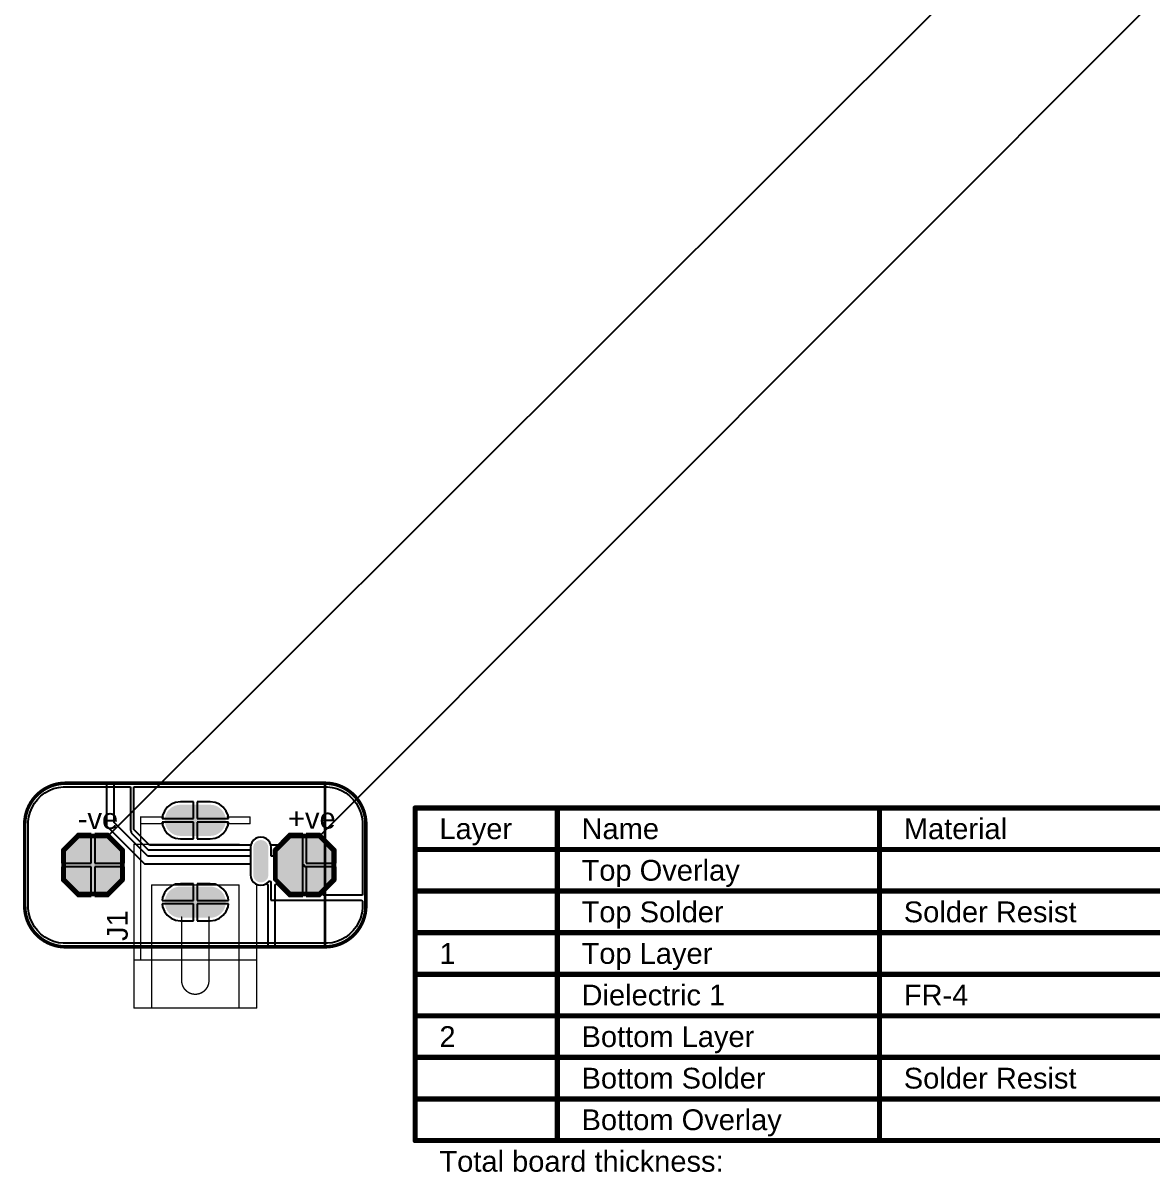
# Model space of a CAD drawing. Header units: millimetres. Extents: x 0 to 212, y -1 to 212.
# Drawn here: x -0.123 to 3.134, y -0.65 to 2.667 of the extents above; entities that cross this region are included whole.
import ezdxf

# ---------------------------------------------------------------- set-up
doc = ezdxf.new("R2010")
doc.units = ezdxf.units.MM
doc.header["$MEASUREMENT"] = 0
for name, color, linetype in [('BottomLayer', 5, 'Continuous'), ('BottomSolder', 6, 'Continuous'), ('Mechanical1', 6, 'Continuous'), ('Mechanical2', 216, 'Continuous'), ('MultiLayer', 9, 'Continuous'), ('PadHoleLayer', 156, 'Continuous'), ('TopLayer', 1, 'Continuous'), ('TopOverlay', 2, 'Continuous'), ('TopSolder', 216, 'Continuous')]:
    doc.layers.add(name, color=color, linetype=linetype)
doc.styles.add('Arial', font='', dxfattribs={"height": 0.2})
doc.styles.get('Arial').set_extended_font_data('Arial')

# ---------------------------------------------------------------- blocks, each defined once
blk = doc.blocks.new('T_______H____1_P___1')
at = {"layer": 'BottomLayer'}
blk.add_hatch(color=5, dxfattribs=at).paths.add_polyline_path([(0.04, 0.08), (-0.04, 0.08), (-0.08, 0.04), (-0.08, -0.04), (-0.04, -0.08), (0.04, -0.08), (0.08, -0.04), (0.08, 0.04)])
at = {"layer": 'BottomSolder'}
blk.add_hatch(color=6, dxfattribs=at).paths.add_polyline_path([(0.042, 0.084), (-0.042, 0.084), (-0.084, 0.042), (-0.084, -0.042), (-0.042, -0.084), (0.042, -0.084), (0.084, -0.042), (0.084, 0.042)])
at = {"layer": 'MultiLayer'}
blk.add_hatch(color=9, dxfattribs=at).paths.add_polyline_path([(0.04, 0.08), (-0.04, 0.08), (-0.08, 0.04), (-0.08, -0.04), (-0.04, -0.08), (0.04, -0.08), (0.08, -0.04), (0.08, 0.04)])
at = {"layer": 'PadHoleLayer'}
h = blk.add_hatch(color=156, dxfattribs=at)
edge = h.paths.add_edge_path()
edge.add_arc((0, 0), 0.06, 0, 360)
at = {"layer": 'TopLayer'}
blk.add_hatch(color=1, dxfattribs=at).paths.add_polyline_path([(0.04, 0.08), (-0.04, 0.08), (-0.08, 0.04), (-0.08, -0.04), (-0.04, -0.08), (0.04, -0.08), (0.08, -0.04), (0.08, 0.04)])
at = {"layer": 'TopSolder'}
blk.add_hatch(color=216, dxfattribs=at).paths.add_polyline_path([(0.042, 0.084), (-0.042, 0.084), (-0.084, 0.042), (-0.084, -0.042), (-0.042, -0.084), (0.042, -0.084), (0.084, -0.042), (0.084, 0.042)])
at = {"layer": 'BottomLayer'}
for p, q in [((-0.08, 0.04), (-0.04, 0.08)), ((-0.04, 0.08), (0.04, 0.08)), ((0.04, 0.08), (0.08, 0.04)), ((-0.08, -0.04), (-0.08, 0.04)), ((0.08, 0.04), (0.08, -0.04)), ((-0.04, -0.08), (-0.08, -0.04)), ((0.08, -0.04), (0.04, -0.08)), ((0.04, -0.08), (-0.04, -0.08))]:
    blk.add_line(p, q, dxfattribs=at)
at = {"layer": 'BottomSolder'}
for p, q in [((0.0431, 0.0831), (211.5535, 211.3632)), ((-0.0831, 0.0431), (-0.0431, 0.0831)), ((-0.0431, 0.0831), (-0.04, 0.0843)), ((-0.04, 0.0843), (0.04, 0.0843)), ((0.04, 0.0843), (0.0431, 0.0831)), ((0.0431, 0.0831), (0.0831, 0.0431)), ((-0.0843, 0.04), (-0.0831, 0.0431)), ((-0.0843, -0.04), (-0.0843, 0.04)), ((0.0831, 0.0431), (0.0843, 0.04)), ((0.0843, 0.04), (0.0843, -0.04)), ((-0.0831, -0.0431), (-0.0843, -0.04)), ((-0.0431, -0.0831), (-0.0831, -0.0431)), ((0.0831, -0.0431), (0.0431, -0.0831)), ((0.0843, -0.04), (0.0831, -0.0431)), ((-0.04, -0.0843), (-0.0431, -0.0831)), ((0.04, -0.0843), (-0.04, -0.0843)), ((0.0431, -0.0831), (0.04, -0.0843))]:
    blk.add_line(p, q, dxfattribs=at)
at = {"layer": 'TopLayer'}
for p, q in [((-0.08, 0.04), (-0.04, 0.08)), ((-0.04, 0.08), (0.04, 0.08)), ((0.04, 0.08), (0.08, 0.04)), ((-0.08, -0.04), (-0.08, 0.04)), ((0.08, 0.04), (0.08, -0.04)), ((-0.04, -0.08), (-0.08, -0.04)), ((0.08, -0.04), (0.04, -0.08)), ((0.04, -0.08), (-0.04, -0.08))]:
    blk.add_line(p, q, dxfattribs=at)
at = {"layer": 'TopOverlay', "const_width": 0.005}
for points in [[(-0.089, 0.043), (-0.044, 0.088)], [(-0.044, 0.088), (0.045, 0.088)], [(0.045, 0.088), (0.089, 0.044)], [(-0.089, -0.042), (-0.089, 0.043)], [(0.089, -0.043), (0.089, 0.044)], [(-0.089, -0.042), (-0.043, -0.088)], [(0.044, -0.088), (0.089, -0.043)], [(-0.043, -0.088), (0.044, -0.088)]]:
    blk.add_lwpolyline(points, dxfattribs=at)
at = {"layer": 'TopOverlay', "const_width": 0.0025}
for points in [[(-0.0452, 0.088, 1), (-0.0428, 0.088, 1)], [(-0.0452, 0.088, 1), (-0.0428, 0.088, 1)], [(0.0437, 0.088, 1), (0.0462, 0.088, 1)], [(0.0437, 0.088, 1), (0.0462, 0.088, 1)], [(-0.0902, 0.043, 1), (-0.0877, 0.043, 1)], [(-0.0902, 0.043, 1), (-0.0877, 0.043, 1)], [(0.0877, 0.044, 1), (0.0902, 0.044, 1)], [(0.0877, 0.044, 1), (0.0902, 0.044, 1)], [(-0.0902, -0.042, 1), (-0.0877, -0.042, 1)], [(-0.0902, -0.042, 1), (-0.0877, -0.042, 1)], [(0.0877, -0.043, 1), (0.0902, -0.043, 1)], [(0.0877, -0.043, 1), (0.0902, -0.043, 1)], [(-0.0442, -0.088, 1), (-0.0418, -0.088, 1)], [(-0.0442, -0.088, 1), (-0.0418, -0.088, 1)], [(0.0428, -0.088, 1), (0.0452, -0.088, 1)], [(0.0428, -0.088, 1), (0.0452, -0.088, 1)]]:
    blk.add_lwpolyline(points, format="xyb", close=True, dxfattribs=at)
at = {"layer": 'TopSolder'}
for p, q in [((0.0431, 0.0831), (211.5535, 211.3632)), ((-0.0831, 0.0431), (-0.0431, 0.0831)), ((-0.0431, 0.0831), (-0.04, 0.0843)), ((-0.04, 0.0843), (0.04, 0.0843)), ((0.04, 0.0843), (0.0431, 0.0831)), ((0.0431, 0.0831), (0.0831, 0.0431)), ((-0.0843, 0.04), (-0.0831, 0.0431)), ((-0.0843, -0.04), (-0.0843, 0.04)), ((0.0831, 0.0431), (0.0843, 0.04)), ((0.0843, 0.04), (0.0843, -0.04)), ((-0.0831, -0.0431), (-0.0843, -0.04)), ((-0.0431, -0.0831), (-0.0831, -0.0431)), ((0.0831, -0.0431), (0.0431, -0.0831)), ((0.0843, -0.04), (0.0831, -0.0431)), ((-0.04, -0.0843), (-0.0431, -0.0831)), ((0.04, -0.0843), (-0.04, -0.0843)), ((0.0431, -0.0831), (0.04, -0.0843))]:
    blk.add_line(p, q, dxfattribs=at)
blk = doc.blocks.new('T_______H____1_P___2')
at = {"layer": 'BottomLayer'}
blk.add_hatch(color=5, dxfattribs=at).paths.add_polyline_path([(0.04, 0.08), (-0.04, 0.08), (-0.08, 0.04), (-0.08, -0.04), (-0.04, -0.08), (0.04, -0.08), (0.08, -0.04), (0.08, 0.04)])
at = {"layer": 'BottomSolder'}
blk.add_hatch(color=6, dxfattribs=at).paths.add_polyline_path([(0.042, 0.084), (-0.042, 0.084), (-0.084, 0.042), (-0.084, -0.042), (-0.042, -0.084), (0.042, -0.084), (0.084, -0.042), (0.084, 0.042)])
at = {"layer": 'MultiLayer'}
blk.add_hatch(color=9, dxfattribs=at).paths.add_polyline_path([(0.04, 0.08), (-0.04, 0.08), (-0.08, 0.04), (-0.08, -0.04), (-0.04, -0.08), (0.04, -0.08), (0.08, -0.04), (0.08, 0.04)])
at = {"layer": 'PadHoleLayer'}
h = blk.add_hatch(color=156, dxfattribs=at)
edge = h.paths.add_edge_path()
edge.add_arc((0, 0), 0.06, 0, 360)
at = {"layer": 'TopLayer'}
blk.add_hatch(color=1, dxfattribs=at).paths.add_polyline_path([(0.04, 0.08), (-0.04, 0.08), (-0.08, 0.04), (-0.08, -0.04), (-0.04, -0.08), (0.04, -0.08), (0.08, -0.04), (0.08, 0.04)])
at = {"layer": 'TopSolder'}
blk.add_hatch(color=216, dxfattribs=at).paths.add_polyline_path([(0.042, 0.084), (-0.042, 0.084), (-0.084, 0.042), (-0.084, -0.042), (-0.042, -0.084), (0.042, -0.084), (0.084, -0.042), (0.084, 0.042)])
at = {"layer": 'BottomLayer'}
for p, q in [((-0.08, 0.04), (-0.04, 0.08)), ((-0.04, 0.08), (0.04, 0.08)), ((0.04, 0.08), (0.08, 0.04)), ((-0.08, -0.04), (-0.08, 0.04)), ((0.08, 0.04), (0.08, -0.04)), ((-0.04, -0.08), (-0.08, -0.04)), ((0.08, -0.04), (0.04, -0.08)), ((0.04, -0.08), (-0.04, -0.08))]:
    blk.add_line(p, q, dxfattribs=at)
at = {"layer": 'BottomSolder'}
for p, q in [((0.0431, 0.0831), (210.943, 211.3632)), ((-0.0831, 0.0431), (-0.0431, 0.0831)), ((-0.0431, 0.0831), (-0.04, 0.0843)), ((-0.04, 0.0843), (0.04, 0.0843)), ((0.04, 0.0843), (0.0431, 0.0831)), ((0.0431, 0.0831), (0.0831, 0.0431)), ((-0.0843, 0.04), (-0.0831, 0.0431)), ((-0.0843, -0.04), (-0.0843, 0.04)), ((0.0831, 0.0431), (0.0843, 0.04)), ((0.0843, 0.04), (0.0843, -0.04)), ((-0.0831, -0.0431), (-0.0843, -0.04)), ((-0.0431, -0.0831), (-0.0831, -0.0431)), ((0.0831, -0.0431), (0.0431, -0.0831)), ((0.0843, -0.04), (0.0831, -0.0431)), ((-0.04, -0.0843), (-0.0431, -0.0831)), ((0.04, -0.0843), (-0.04, -0.0843)), ((0.0431, -0.0831), (0.04, -0.0843))]:
    blk.add_line(p, q, dxfattribs=at)
at = {"layer": 'TopLayer'}
for p, q in [((-0.08, 0.04), (-0.04, 0.08)), ((-0.04, 0.08), (0.04, 0.08)), ((0.04, 0.08), (0.08, 0.04)), ((-0.08, -0.04), (-0.08, 0.04)), ((0.08, 0.04), (0.08, -0.04)), ((-0.04, -0.08), (-0.08, -0.04)), ((0.08, -0.04), (0.04, -0.08)), ((0.04, -0.08), (-0.04, -0.08))]:
    blk.add_line(p, q, dxfattribs=at)
at = {"layer": 'TopOverlay', "const_width": 0.005}
for points in [[(-0.089, 0.043), (-0.044, 0.088)], [(-0.044, 0.088), (0.045, 0.088)], [(0.045, 0.088), (0.089, 0.044)], [(-0.089, -0.042), (-0.089, 0.043)], [(0.089, -0.043), (0.089, 0.044)], [(-0.089, -0.042), (-0.043, -0.088)], [(0.044, -0.088), (0.089, -0.043)], [(-0.043, -0.088), (0.044, -0.088)]]:
    blk.add_lwpolyline(points, dxfattribs=at)
at = {"layer": 'TopOverlay', "const_width": 0.0025}
for points in [[(-0.0452, 0.088, 1), (-0.0428, 0.088, 1)], [(-0.0452, 0.088, 1), (-0.0428, 0.088, 1)], [(0.0437, 0.088, 1), (0.0462, 0.088, 1)], [(0.0437, 0.088, 1), (0.0462, 0.088, 1)], [(-0.0902, 0.043, 1), (-0.0877, 0.043, 1)], [(-0.0902, 0.043, 1), (-0.0877, 0.043, 1)], [(0.0877, 0.044, 1), (0.0902, 0.044, 1)], [(0.0877, 0.044, 1), (0.0902, 0.044, 1)], [(-0.0902, -0.042, 1), (-0.0877, -0.042, 1)], [(-0.0902, -0.042, 1), (-0.0877, -0.042, 1)], [(0.0877, -0.043, 1), (0.0902, -0.043, 1)], [(0.0877, -0.043, 1), (0.0902, -0.043, 1)], [(-0.0442, -0.088, 1), (-0.0418, -0.088, 1)], [(-0.0442, -0.088, 1), (-0.0418, -0.088, 1)], [(0.0428, -0.088, 1), (0.0452, -0.088, 1)], [(0.0428, -0.088, 1), (0.0452, -0.088, 1)]]:
    blk.add_lwpolyline(points, format="xyb", close=True, dxfattribs=at)
at = {"layer": 'TopSolder'}
for p, q in [((0.0431, 0.0831), (210.943, 211.3632)), ((-0.0831, 0.0431), (-0.0431, 0.0831)), ((-0.0431, 0.0831), (-0.04, 0.0843)), ((-0.04, 0.0843), (0.04, 0.0843)), ((0.04, 0.0843), (0.0431, 0.0831)), ((0.0431, 0.0831), (0.0831, 0.0431)), ((-0.0843, 0.04), (-0.0831, 0.0431)), ((-0.0843, -0.04), (-0.0843, 0.04)), ((0.0831, 0.0431), (0.0843, 0.04)), ((0.0843, 0.04), (0.0843, -0.04)), ((-0.0831, -0.0431), (-0.0843, -0.04)), ((-0.0431, -0.0831), (-0.0831, -0.0431)), ((0.0831, -0.0431), (0.0431, -0.0831)), ((0.0843, -0.04), (0.0831, -0.0431)), ((-0.04, -0.0843), (-0.0431, -0.0831)), ((0.04, -0.0843), (-0.04, -0.0843)), ((0.0431, -0.0831), (0.04, -0.0843))]:
    blk.add_line(p, q, dxfattribs=at)
blk = doc.blocks.new('CON_JACK_JACK_PLUG0_3')
at = {"layer": 'BottomLayer'}
h = blk.add_hatch(color=5, dxfattribs=at)
edge = h.paths.add_edge_path()
edge.add_arc((0.043, 0.2362), 0.043, 270, 450)
edge.add_line((0.043, 0.2792), (-0.043, 0.2792))
edge.add_arc((-0.043, 0.2362), 0.043, 90, 270)
edge.add_line((-0.043, 0.1932), (0.043, 0.1932))
h = blk.add_hatch(color=5, dxfattribs=at)
edge = h.paths.add_edge_path()
edge.add_arc((0.189, 0.1575), 0.0197, 0, 180)
edge.add_line((0.1693, 0.1575), (0.1693, 0.0787))
edge.add_arc((0.189, 0.0787), 0.0197, 180, 360)
edge.add_line((0.2087, 0.0787), (0.2087, 0.1575))
h = blk.add_hatch(color=5, dxfattribs=at)
edge = h.paths.add_edge_path()
edge.add_arc((0.043, 0), 0.043, 270, 450)
edge.add_line((0.043, 0.043), (-0.043, 0.043))
edge.add_arc((-0.043, 0), 0.043, 90, 270)
edge.add_line((-0.043, -0.043), (0.043, -0.043))
at = {"layer": 'BottomSolder'}
h = blk.add_hatch(color=6, dxfattribs=at)
edge = h.paths.add_edge_path()
edge.add_arc((0.043, 0.2362), 0.045, 270, 450)
edge.add_line((0.043, 0.2812), (-0.043, 0.2812))
edge.add_arc((-0.043, 0.2362), 0.045, 90, 270)
edge.add_line((-0.043, 0.1913), (0.043, 0.1913))
h = blk.add_hatch(color=6, dxfattribs=at)
edge = h.paths.add_edge_path()
edge.add_arc((0.189, 0.1575), 0.0217, 0, 180)
edge.add_line((0.1673, 0.1575), (0.1673, 0.0787))
edge.add_arc((0.189, 0.0787), 0.0217, 180, 360)
edge.add_line((0.2106, 0.0787), (0.2106, 0.1575))
h = blk.add_hatch(color=6, dxfattribs=at)
edge = h.paths.add_edge_path()
edge.add_arc((0.043, 0), 0.045, 270, 450)
edge.add_line((0.043, 0.045), (-0.043, 0.045))
edge.add_arc((-0.043, 0), 0.045, 90, 270)
edge.add_line((-0.043, -0.045), (0.043, -0.045))
at = {"layer": 'MultiLayer'}
h = blk.add_hatch(color=9, dxfattribs=at)
edge = h.paths.add_edge_path()
edge.add_arc((0.043, 0.2362), 0.043, 270, 450)
edge.add_line((0.043, 0.2792), (-0.043, 0.2792))
edge.add_arc((-0.043, 0.2362), 0.043, 90, 270)
edge.add_line((-0.043, 0.1932), (0.043, 0.1932))
h = blk.add_hatch(color=9, dxfattribs=at)
edge = h.paths.add_edge_path()
edge.add_arc((0.189, 0.1575), 0.0197, 0, 180)
edge.add_line((0.1693, 0.1575), (0.1693, 0.0787))
edge.add_arc((0.189, 0.0787), 0.0197, 180, 360)
edge.add_line((0.2087, 0.0787), (0.2087, 0.1575))
h = blk.add_hatch(color=9, dxfattribs=at)
edge = h.paths.add_edge_path()
edge.add_arc((0.043, 0), 0.043, 270, 450)
edge.add_line((0.043, 0.043), (-0.043, 0.043))
edge.add_arc((-0.043, 0), 0.043, 90, 270)
edge.add_line((-0.043, -0.043), (0.043, -0.043))
at = {"layer": 'PadHoleLayer'}
h = blk.add_hatch(color=156, dxfattribs=at)
edge = h.paths.add_edge_path()
edge.add_arc((0.0433, 0.2362), 0.00984, 270, 450)
edge.add_line((0.0433, 0.2461), (-0.0433, 0.2461))
edge.add_arc((-0.0433, 0.2362), 0.00984, 90, 270)
edge.add_line((-0.0433, 0.2264), (0.0433, 0.2264))
h = blk.add_hatch(color=156, dxfattribs=at)
edge = h.paths.add_edge_path()
edge.add_arc((0.189, 0.1575), 0.0197, 0, 180)
edge.add_line((0.1693, 0.1575), (0.1693, 0.0787))
edge.add_arc((0.189, 0.0787), 0.0197, 180, 360)
edge.add_line((0.2087, 0.0787), (0.2087, 0.1575))
h = blk.add_hatch(color=156, dxfattribs=at)
edge = h.paths.add_edge_path()
edge.add_arc((0.0433, 0), 0.00984, 270, 450)
edge.add_line((0.0433, 0.0098), (-0.0433, 0.0098))
edge.add_arc((-0.0433, 0), 0.00984, 90, 270)
edge.add_line((-0.0433, -0.0098), (0.0433, -0.0098))
at = {"layer": 'TopLayer'}
h = blk.add_hatch(color=1, dxfattribs=at)
edge = h.paths.add_edge_path()
edge.add_arc((0.043, 0.2362), 0.043, 270, 450)
edge.add_line((0.043, 0.2792), (-0.043, 0.2792))
edge.add_arc((-0.043, 0.2362), 0.043, 90, 270)
edge.add_line((-0.043, 0.1932), (0.043, 0.1932))
h = blk.add_hatch(color=1, dxfattribs=at)
edge = h.paths.add_edge_path()
edge.add_arc((0.189, 0.1575), 0.0197, 0, 180)
edge.add_line((0.1693, 0.1575), (0.1693, 0.0787))
edge.add_arc((0.189, 0.0787), 0.0197, 180, 360)
edge.add_line((0.2087, 0.0787), (0.2087, 0.1575))
h = blk.add_hatch(color=1, dxfattribs=at)
edge = h.paths.add_edge_path()
edge.add_arc((0.043, 0), 0.043, 270, 450)
edge.add_line((0.043, 0.043), (-0.043, 0.043))
edge.add_arc((-0.043, 0), 0.043, 90, 270)
edge.add_line((-0.043, -0.043), (0.043, -0.043))
at = {"layer": 'TopSolder'}
h = blk.add_hatch(color=216, dxfattribs=at)
edge = h.paths.add_edge_path()
edge.add_arc((0.043, 0.2362), 0.045, 270, 450)
edge.add_line((0.043, 0.2812), (-0.043, 0.2812))
edge.add_arc((-0.043, 0.2362), 0.045, 90, 270)
edge.add_line((-0.043, 0.1913), (0.043, 0.1913))
h = blk.add_hatch(color=216, dxfattribs=at)
edge = h.paths.add_edge_path()
edge.add_arc((0.189, 0.1575), 0.0217, 0, 180)
edge.add_line((0.1673, 0.1575), (0.1673, 0.0787))
edge.add_arc((0.189, 0.0787), 0.0217, 180, 360)
edge.add_line((0.2106, 0.0787), (0.2106, 0.1575))
h = blk.add_hatch(color=216, dxfattribs=at)
edge = h.paths.add_edge_path()
edge.add_arc((0.043, 0), 0.045, 270, 450)
edge.add_line((0.043, 0.045), (-0.043, 0.045))
edge.add_arc((-0.043, 0), 0.045, 90, 270)
edge.add_line((-0.043, -0.045), (0.043, -0.045))
at = {"layer": 'TopOverlay', "const_width": 0.00197}
for points in [[(-0.1585, 0.2461, 1), (-0.1565, 0.2461, 1)], [(-0.1585, 0.2461, 1), (-0.1565, 0.2461, 1)], [(-0.0935, 0.2461, 1), (-0.0915, 0.2461, 1)], [(0.0915, 0.2461, 1), (0.0935, 0.2461, 1)], [(0.1565, 0.2461, 1), (0.1585, 0.2461, 1)], [(0.1565, 0.2461, 1), (0.1585, 0.2461, 1)], [(-0.1585, 0.2264, 1), (-0.1565, 0.2264, 1)], [(-0.1585, 0.2264, 1), (-0.1565, 0.2264, 1)], [(-0.1585, 0.2264, 1), (-0.1565, 0.2264, 1)], [(-0.0935, 0.2264, 1), (-0.0915, 0.2264, 1)], [(0.0915, 0.2264, 1), (0.0935, 0.2264, 1)], [(0.1565, 0.2264, 1), (0.1585, 0.2264, 1)], [(0.1565, 0.2264, 1), (0.1585, 0.2264, 1)], [(-0.1781, 0.1673, 1), (-0.1762, 0.1673, 1)], [(-0.1781, 0.1673, 1), (-0.1762, 0.1673, 1)], [(-0.1585, 0.1673, 1), (-0.1565, 0.1673, 1)], [(-0.1585, 0.1673, 1), (-0.1565, 0.1673, 1)], [(-0.1585, 0.1673, 1), (-0.1565, 0.1673, 1)], [(-0.1585, 0.1673, 1), (-0.1565, 0.1673, 1)], [(0.125, 0.1673, 1), (0.127, 0.1673, 1)], [(-0.127, 0.0492, 1), (-0.125, 0.0492, 1)], [(-0.127, 0.0492, 1), (-0.125, 0.0492, 1)], [(0.125, 0.0492, 1), (0.127, 0.0492, 1)], [(0.125, 0.0492, 1), (0.127, 0.0492, 1)], [(0.1762, 0.0492, 1), (0.1781, 0.0492, 1)], [(-0.0404, -0.043, 1), (-0.0384, -0.043, 1)], [(0.0384, -0.043, 1), (0.0404, -0.043, 1)], [(-0.1781, -0.1673, 1), (-0.1762, -0.1673, 1)], [(-0.1585, -0.1673, 1), (-0.1565, -0.1673, 1)], [(-0.1585, -0.1673, 1), (-0.1565, -0.1673, 1)], [(-0.1585, -0.1673, 1), (-0.1565, -0.1673, 1)], [(0.1762, -0.1673, 1), (0.1781, -0.1673, 1)], [(-0.0404, -0.2264, 1), (-0.0384, -0.2264, 1)], [(-0.0404, -0.2264, 1), (-0.0384, -0.2264, 1)], [(0.0384, -0.2264, 1), (0.0404, -0.2264, 1)], [(0.0384, -0.2264, 1), (0.0404, -0.2264, 1)], [(-0.1781, -0.3051, 1), (-0.1762, -0.3051, 1)], [(-0.1781, -0.3051, 1), (-0.1762, -0.3051, 1)], [(-0.127, -0.3051, 1), (-0.125, -0.3051, 1)], [(-0.127, -0.3051, 1), (-0.125, -0.3051, 1)], [(-0.127, -0.3051, 1), (-0.125, -0.3051, 1)], [(0.125, -0.3051, 1), (0.127, -0.3051, 1)], [(0.125, -0.3051, 1), (0.127, -0.3051, 1)], [(0.125, -0.3051, 1), (0.127, -0.3051, 1)], [(0.1762, -0.3051, 1), (0.1781, -0.3051, 1)], [(0.1762, -0.3051, 1), (0.1781, -0.3051, 1)]]:
    blk.add_lwpolyline(points, format="xyb", close=True, dxfattribs=at)
at = {"layer": 'TopOverlay', "const_width": 0.00394}
for points in [[(-0.1575, 0.2264), (-0.1575, 0.2461)], [(-0.1575, 0.2461), (-0.0925, 0.2461)], [(0.0925, 0.2461), (0.1575, 0.2461)], [(0.1575, 0.2264), (0.1575, 0.2461)], [(-0.1575, 0.1673), (-0.1575, 0.2264)], [(-0.1575, 0.2264), (-0.0925, 0.2264)], [(0.0925, 0.2264), (0.1575, 0.2264)], [(-0.1772, -0.3051), (-0.1772, 0.1673)], [(-0.1772, 0.1673), (-0.1575, 0.1673)], [(-0.1575, -0.1673), (-0.1575, 0.1673)], [(-0.1575, 0.1673), (0.126, 0.1673)], [(-0.126, -0.3051), (-0.126, 0.0492)], [(-0.126, 0.0492), (0.126, 0.0492)], [(0.126, -0.3051), (0.126, 0.0492)], [(0.1772, -0.3051), (0.1772, 0.0492)], [(-0.0394, -0.2264), (-0.0394, -0.043)], [(0.0394, -0.2264), (0.0394, -0.043)], [(-0.1772, -0.1673), (-0.1575, -0.1673)], [(-0.1575, -0.1673), (0.1772, -0.1673)], [(-0.1772, -0.3051), (-0.126, -0.3051)], [(-0.126, -0.3051), (0.126, -0.3051)], [(0.126, -0.3051), (0.1772, -0.3051)]]:
    blk.add_lwpolyline(points, dxfattribs=at)
blk.add_lwpolyline([(0.0394, -0.2264, -1), (-0.0394, -0.2264)], format="xyb", dxfattribs=at)

msp = doc.modelspace()

# ---------------------------------------------------------------- linework, layer by layer
at = {"layer": 'BottomLayer'}
for p, q in [((-0.0549, 0.4605), (-0.0363, 0.4682)), ((-0.0363, 0.4682), (-0.0164, 0.4722)), ((-0.0164, 0.4722), (-0.0063, 0.4722)), ((-0.0063, 0.4722), (0, 0.4724)), ((0, 0.4724), (0.1145, 0.4735)), ((0.1145, 0.4735), (0.118, 0.47)), ((0.118, 0.47), (0.118, 0.3493)), ((0.14, 0.3588), (0.14, 0.4724)), ((0.14, 0.4724), (0.754, 0.4724)), ((0.754, 0.4724), (0.7551, 0.4724)), ((0.7551, 0.4724), (0.765, 0.4724)), ((0.765, 0.4724), (0.7843, 0.4686)), ((0.7843, 0.4686), (0.8025, 0.4611)), ((-0.0952, 0.4243), (-0.0878, 0.4332)), ((-0.0878, 0.4332), (-0.0788, 0.4422)), ((-0.0788, 0.4422), (-0.0717, 0.4493)), ((-0.0788, 0.4422), (-0.0788, 0.4422)), ((-0.0788, 0.4422), (-0.0788, 0.4422)), ((-0.0717, 0.4493), (-0.0549, 0.4605)), ((0.8025, 0.4611), (0.8189, 0.4501)), ((0.8189, 0.4501), (0.8258, 0.4432)), ((0.8258, 0.4432), (0.8258, 0.4432)), ((0.8258, 0.4432), (0.8258, 0.4432)), ((0.8258, 0.4432), (0.8367, 0.4323)), ((0.8367, 0.4323), (0.8437, 0.4253)), ((-0.1114, 0.3939), (-0.107, 0.4045)), ((-0.107, 0.4045), (-0.1016, 0.4147)), ((-0.1016, 0.4147), (-0.0952, 0.4243)), ((0.2932, 0.403), (0.2847, 0.3919)), ((0.3043, 0.4115), (0.2932, 0.403)), ((0.3172, 0.4168), (0.3043, 0.4115)), ((0.331, 0.4186), (0.3172, 0.4168)), ((0.369, 0.4186), (0.331, 0.4186)), ((0.369, 0.3702), (0.369, 0.4186)), ((0.417, 0.4186), (0.379, 0.4186)), ((0.379, 0.4186), (0.379, 0.3702)), ((0.4309, 0.4168), (0.417, 0.4186)), ((0.4438, 0.4115), (0.4309, 0.4168)), ((0.4548, 0.403), (0.4438, 0.4115)), ((0.4633, 0.3919), (0.4548, 0.403)), ((0.8437, 0.4253), (0.8546, 0.4089)), ((0.8546, 0.4089), (0.8622, 0.3907)), ((-0.1181, 0.3601), (-0.117, 0.3716)), ((-0.117, 0.3716), (-0.1147, 0.3828)), ((-0.1147, 0.3828), (-0.1114, 0.3939)), ((0.2794, 0.379), (0.2782, 0.3702)), ((0.2782, 0.3702), (0.369, 0.3702)), ((0.2847, 0.3919), (0.2794, 0.379)), ((0.379, 0.3702), (0.4698, 0.3702)), ((0.4687, 0.379), (0.4633, 0.3919)), ((0.4698, 0.3702), (0.4687, 0.379)), ((0.8622, 0.3907), (0.866, 0.3714)), ((0.866, 0.3714), (0.866, 0.3616)), ((-0.1181, 0.3543), (-0.1181, 0.3601)), ((-0.1181, 0.3496), (-0.1181, 0.3543)), ((-0.1181, 0.3543), (-0.1181, 0.3543)), ((-0.1181, 0.3543), (-0.1181, 0.3543)), ((-0.1181, 0.1181), (-0.1181, 0.3496)), ((0.118, 0.3493), (0.2273, 0.2401)), ((0.2368, 0.2621), (0.14, 0.3588)), ((0.369, 0.3602), (0.2782, 0.3602)), ((0.2782, 0.3602), (0.2794, 0.3513)), ((0.2794, 0.3513), (0.2847, 0.3385)), ((0.2847, 0.3385), (0.2932, 0.3274)), ((0.369, 0.3117), (0.369, 0.3602)), ((0.4698, 0.3602), (0.379, 0.3602)), ((0.379, 0.3602), (0.379, 0.3117)), ((0.4548, 0.3274), (0.4633, 0.3385)), ((0.4633, 0.3385), (0.4687, 0.3513)), ((0.4687, 0.3513), (0.4698, 0.3602)), ((0.866, 0.3616), (0.866, 0.3616)), ((0.866, 0.3616), (0.866, 0.3616)), ((0.866, 0.3616), (0.8661, 0.352)), ((0.8661, 0.352), (0.8661, 0.131)), ((0.0337, 0.3262), (-0.0113, 0.2812)), ((0.0737, 0.3262), (0.0337, 0.3262)), ((0.0737, 0.2412), (0.0737, 0.3262)), ((0.1237, 0.3262), (0.0837, 0.3262)), ((0.0837, 0.3262), (0.0837, 0.2412)), ((0.1687, 0.2812), (0.1237, 0.3262)), ((0.2932, 0.3274), (0.3043, 0.3189)), ((0.3043, 0.3189), (0.3172, 0.3136)), ((0.3172, 0.3136), (0.331, 0.3117)), ((0.331, 0.3117), (0.369, 0.3117)), ((0.379, 0.3117), (0.417, 0.3117)), ((0.417, 0.3117), (0.4309, 0.3136)), ((0.4309, 0.3136), (0.4438, 0.3189)), ((0.4438, 0.3189), (0.4548, 0.3274)), ((0.5371, 0.3014), (0.5341, 0.2942)), ((0.5418, 0.3076), (0.5371, 0.3014)), ((0.548, 0.3124), (0.5418, 0.3076)), ((0.5553, 0.3154), (0.548, 0.3124)), ((0.563, 0.3164), (0.5553, 0.3154)), ((0.5707, 0.3154), (0.563, 0.3164)), ((0.578, 0.3124), (0.5707, 0.3154)), ((0.5842, 0.3076), (0.578, 0.3124)), ((0.5889, 0.3014), (0.5842, 0.3076)), ((0.5919, 0.2942), (0.5889, 0.3014)), ((0.6443, 0.3262), (0.5993, 0.2812)), ((0.6843, 0.3262), (0.6443, 0.3262)), ((0.6843, 0.2362), (0.6843, 0.3262)), ((0.7343, 0.3262), (0.6943, 0.3262)), ((0.6943, 0.3262), (0.6943, 0.2412)), ((0.7793, 0.2812), (0.7343, 0.3262)), ((-0.0113, 0.2812), (-0.0113, 0.2412)), ((0.1687, 0.2412), (0.1687, 0.2812)), ((0.5341, 0.2942), (0.5331, 0.2864)), ((0.5331, 0.2864), (0.5331, 0.2621)), ((0.5929, 0.2864), (0.5919, 0.2942)), ((0.5929, 0.2621), (0.5929, 0.2864)), ((0.5993, 0.2812), (0.5993, 0.2621)), ((0.7793, 0.2412), (0.7793, 0.2812)), ((-0.0113, 0.2412), (0.0737, 0.2412)), ((0.0837, 0.2412), (0.1687, 0.2412)), ((0.2273, 0.2401), (0.5331, 0.2401)), ((0.5331, 0.2621), (0.2368, 0.2621)), ((0.5331, 0.2401), (0.5331, 0.2077)), ((0.5993, 0.2621), (0.5929, 0.2621)), ((0.6843, 0.1462), (0.6843, 0.2362)), ((0.6943, 0.2412), (0.7793, 0.2412)), ((0.0737, 0.2312), (-0.0113, 0.2312)), ((-0.0113, 0.2312), (-0.0113, 0.1912)), ((0.0737, 0.1462), (0.0737, 0.2312)), ((0.1687, 0.2312), (0.0837, 0.2312)), ((0.0837, 0.2312), (0.0837, 0.1462)), ((0.1687, 0.1912), (0.1687, 0.2312)), ((0.5331, 0.2077), (0.5341, 0.2)), ((0.5341, 0.2), (0.5371, 0.1927)), ((0.7793, 0.2312), (0.6943, 0.2312)), ((0.6943, 0.2312), (0.6943, 0.1462)), ((0.7793, 0.1912), (0.7793, 0.2312)), ((-0.0113, 0.1912), (0.0337, 0.1462)), ((0.1237, 0.1462), (0.1687, 0.1912)), ((0.2932, 0.1668), (0.2847, 0.1557)), ((0.3043, 0.1752), (0.2932, 0.1668)), ((0.3172, 0.1806), (0.3043, 0.1752)), ((0.331, 0.1824), (0.3172, 0.1806)), ((0.369, 0.1824), (0.331, 0.1824)), ((0.369, 0.134), (0.369, 0.1824)), ((0.417, 0.1824), (0.379, 0.1824)), ((0.379, 0.1824), (0.379, 0.134)), ((0.4309, 0.1806), (0.417, 0.1824)), ((0.4438, 0.1752), (0.4309, 0.1806)), ((0.4548, 0.1668), (0.4438, 0.1752)), ((0.4633, 0.1557), (0.4548, 0.1668)), ((0.5371, 0.1927), (0.5418, 0.1865)), ((0.5418, 0.1865), (0.548, 0.1818)), ((0.548, 0.1818), (0.5553, 0.1788)), ((0.5553, 0.1788), (0.563, 0.1778)), ((0.563, 0.1778), (0.5707, 0.1788)), ((0.5707, 0.1788), (0.578, 0.1818)), ((0.578, 0.1818), (0.5788, 0.1824)), ((0.5788, 0.1824), (0.5833, 0.1802)), ((0.5833, 0.1802), (0.5833, 0)), ((0.6041, 0.1799), (0.6087, 0.1818)), ((0.6041, 0), (0.6041, 0.1799)), ((0.6087, 0.1818), (0.6443, 0.1462)), ((0.7343, 0.1462), (0.7793, 0.1912)), ((0.0337, 0.1462), (0.0737, 0.1462)), ((0.0837, 0.1462), (0.1237, 0.1462)), ((0.2794, 0.1428), (0.2782, 0.134)), ((0.2782, 0.134), (0.369, 0.134)), ((0.2847, 0.1557), (0.2794, 0.1428)), ((0.379, 0.134), (0.4698, 0.134)), ((0.4687, 0.1428), (0.4633, 0.1557)), ((0.4698, 0.134), (0.4687, 0.1428)), ((0.6443, 0.1462), (0.6843, 0.1462)), ((0.6943, 0.1462), (0.7343, 0.1462)), ((-0.1181, 0.1124), (-0.1181, 0.1181)), ((-0.117, 0.1011), (-0.1181, 0.1124)), ((-0.1148, 0.0899), (-0.117, 0.1011)), ((0.369, 0.124), (0.2782, 0.124)), ((0.2782, 0.124), (0.2794, 0.1151)), ((0.2794, 0.1151), (0.2847, 0.1022)), ((0.2847, 0.1022), (0.2932, 0.0912)), ((0.369, 0.0755), (0.369, 0.124)), ((0.4698, 0.124), (0.379, 0.124)), ((0.379, 0.124), (0.379, 0.0755)), ((0.4548, 0.0912), (0.4633, 0.1022)), ((0.4633, 0.1022), (0.4687, 0.1151)), ((0.4687, 0.1151), (0.4698, 0.124)), ((0.866, 0.1035), (0.8621, 0.0841)), ((0.8661, 0.131), (0.866, 0.1134)), ((0.866, 0.1134), (0.866, 0.1035)), ((-0.1115, 0.079), (-0.1148, 0.0899)), ((-0.1071, 0.0685), (-0.1115, 0.079)), ((-0.1017, 0.0585), (-0.1071, 0.0685)), ((0.2932, 0.0912), (0.3043, 0.0827)), ((0.3043, 0.0827), (0.3172, 0.0773)), ((0.3172, 0.0773), (0.331, 0.0755)), ((0.331, 0.0755), (0.369, 0.0755)), ((0.379, 0.0755), (0.417, 0.0755)), ((0.417, 0.0755), (0.4309, 0.0773)), ((0.4309, 0.0773), (0.4438, 0.0827)), ((0.4438, 0.0827), (0.4548, 0.0912)), ((0.8621, 0.0841), (0.8545, 0.0659)), ((-0.0954, 0.049), (-0.1017, 0.0585)), ((-0.0882, 0.0402), (-0.0954, 0.049)), ((-0.0842, 0.0362), (-0.0882, 0.0402)), ((-0.078, 0.03), (-0.0842, 0.0362)), ((-0.0842, 0.0362), (-0.0842, 0.0362)), ((0.8365, 0.0425), (0.8221, 0.0281)), ((0.8435, 0.0495), (0.8365, 0.0425)), ((0.8365, 0.0425), (0.8365, 0.0425)), ((0.8365, 0.0425), (0.8365, 0.0425)), ((0.8545, 0.0659), (0.8435, 0.0495)), ((-0.0741, 0.0263), (-0.078, 0.03)), ((-0.0657, 0.0197), (-0.0741, 0.0263)), ((-0.0566, 0.014), (-0.0657, 0.0197)), ((-0.047, 0.0092), (-0.0566, 0.014)), ((-0.037, 0.0053), (-0.047, 0.0092)), ((-0.0266, 0.0025), (-0.037, 0.0053)), ((-0.0161, 0.0006), (-0.0266, 0.0025)), ((-0.0054, -0.0001), (-0.0161, 0.0006)), ((0.5833, 0), (0, 0)), ((0, 0), (0, 0)), ((0.7637, 0), (0.6041, 0)), ((0.7822, 0.0037), (0.7637, 0)), ((0.7997, 0.0109), (0.7822, 0.0037)), ((0.8155, 0.0215), (0.7997, 0.0109)), ((0.8221, 0.0281), (0.8155, 0.0215)), ((0, 0), (-0.0054, -0.0001))]:
    msp.add_line(p, q, dxfattribs=at)
at = {"layer": 'Mechanical1', "const_width": 0.015}
for points in [[(1.0083, -0.559), (1.0083, 0.401)], [(1.0083, 0.401), (5.5471, 0.401)], [(1.4183, -0.559), (1.4183, 0.401)], [(2.348, -0.559), (2.348, 0.401)], [(1.0083, 0.281), (5.5471, 0.281)], [(1.0083, 0.161), (1.4183, 0.161)], [(1.4183, 0.161), (2.348, 0.161)], [(2.348, 0.161), (3.2078, 0.161)], [(1.0083, 0.041), (1.4183, 0.041)], [(1.4183, 0.041), (2.348, 0.041)], [(2.348, 0.041), (3.2078, 0.041)], [(1.0083, -0.079), (1.4183, -0.079)], [(1.4183, -0.079), (2.348, -0.079)], [(2.348, -0.079), (3.2078, -0.079)], [(1.0083, -0.199), (1.4183, -0.199)], [(1.4183, -0.199), (2.348, -0.199)], [(2.348, -0.199), (3.2078, -0.199)], [(1.0083, -0.319), (1.4183, -0.319)], [(1.4183, -0.319), (2.348, -0.319)], [(2.348, -0.319), (3.2078, -0.319)], [(1.0083, -0.439), (1.4183, -0.439)], [(1.4183, -0.439), (2.348, -0.439)], [(2.348, -0.439), (3.2078, -0.439)], [(1.0083, -0.559), (1.4183, -0.559)], [(1.4183, -0.559), (2.348, -0.559)], [(2.348, -0.559), (3.2078, -0.559)]]:
    msp.add_lwpolyline(points, dxfattribs=at)
at = {"layer": 'Mechanical1', "const_width": 0.0075}
for points in [[(1.0046, 0.401, 1), (1.0121, 0.401, 1)], [(1.0046, 0.401, 1), (1.0121, 0.401, 1)], [(1.4145, 0.401, 1), (1.422, 0.401, 1)], [(2.3443, 0.401, 1), (2.3518, 0.401, 1)], [(1.0046, 0.281, 1), (1.0121, 0.281, 1)], [(1.0046, 0.161, 1), (1.0121, 0.161, 1)], [(1.4145, 0.161, 1), (1.422, 0.161, 1)], [(1.4145, 0.161, 1), (1.422, 0.161, 1)], [(2.3443, 0.161, 1), (2.3518, 0.161, 1)], [(2.3443, 0.161, 1), (2.3518, 0.161, 1)], [(1.0046, 0.041, 1), (1.0121, 0.041, 1)], [(1.4145, 0.041, 1), (1.422, 0.041, 1)], [(1.4145, 0.041, 1), (1.422, 0.041, 1)], [(2.3443, 0.041, 1), (2.3518, 0.041, 1)], [(2.3443, 0.041, 1), (2.3518, 0.041, 1)], [(1.0046, -0.079, 1), (1.0121, -0.079, 1)], [(1.4145, -0.079, 1), (1.422, -0.079, 1)], [(1.4145, -0.079, 1), (1.422, -0.079, 1)], [(2.3443, -0.079, 1), (2.3518, -0.079, 1)], [(2.3443, -0.079, 1), (2.3518, -0.079, 1)], [(1.0046, -0.199, 1), (1.0121, -0.199, 1)], [(1.4145, -0.199, 1), (1.422, -0.199, 1)], [(1.4145, -0.199, 1), (1.422, -0.199, 1)], [(2.3443, -0.199, 1), (2.3518, -0.199, 1)], [(2.3443, -0.199, 1), (2.3518, -0.199, 1)], [(1.0046, -0.319, 1), (1.0121, -0.319, 1)], [(1.4145, -0.319, 1), (1.422, -0.319, 1)], [(1.4145, -0.319, 1), (1.422, -0.319, 1)], [(2.3443, -0.319, 1), (2.3518, -0.319, 1)], [(2.3443, -0.319, 1), (2.3518, -0.319, 1)], [(1.0046, -0.439, 1), (1.0121, -0.439, 1)], [(1.4145, -0.439, 1), (1.422, -0.439, 1)], [(1.4145, -0.439, 1), (1.422, -0.439, 1)], [(2.3443, -0.439, 1), (2.3518, -0.439, 1)], [(2.3443, -0.439, 1), (2.3518, -0.439, 1)], [(1.0046, -0.559, 1), (1.0121, -0.559, 1)], [(1.0046, -0.559, 1), (1.0121, -0.559, 1)], [(1.4145, -0.559, 1), (1.422, -0.559, 1)], [(1.4145, -0.559, 1), (1.422, -0.559, 1)], [(1.4145, -0.559, 1), (1.422, -0.559, 1)], [(2.3443, -0.559, 1), (2.3518, -0.559, 1)], [(2.3443, -0.559, 1), (2.3518, -0.559, 1)], [(2.3443, -0.559, 1), (2.3518, -0.559, 1)]]:
    msp.add_lwpolyline(points, format="xyb", close=True, dxfattribs=at)
at = {"layer": 'Mechanical2'}
for points, const_width in [([(-0.1181, 0.3543, -0.414214), (0, 0.4724)], 0.01), ([(0.748, 0.4724, -0.414214), (0.8661, 0.3543)], 0.01), ([(0.748, 0.4724, -0.414214), (0.8661, 0.3543)], 0.008), ([(0, 0, -0.414214), (-0.1181, 0.1181)], 0.01), ([(0.8661, 0.1181, -0.414214), (0.748, 0)], 0.01), ([(0.8661, 0.1181, -0.414214), (0.748, 0)], 0.008)]:
    msp.add_lwpolyline(points, format="xyb", dxfattribs=dict(at, const_width=const_width))
for points, const_width in [([(0, 0.4724), (0.748, 0.4724)], 0.01), ([(0.748, 0.4724), (0.748, 0)], 0.008), ([(-0.1181, 0.1181), (-0.1181, 0.3543)], 0.01), ([(0.8661, 0.1181), (0.8661, 0.3543)], 0.01), ([(0.8661, 0.1181), (0.8661, 0.3543)], 0.008), ([(0, 0), (0.748, 0)], 0.01)]:
    msp.add_lwpolyline(points, dxfattribs=dict(at, const_width=const_width))
for points, const_width in [([(-0.0025, 0.4724, 1), (0.0025, 0.4724, 1)], 0.005), ([(-0.0025, 0.4724, 1), (0.0025, 0.4724, 1)], 0.005), ([(0.7455, 0.4724, 1), (0.7505, 0.4724, 1)], 0.005), ([(0.7455, 0.4724, 1), (0.7505, 0.4724, 1)], 0.005), ([(0.746, 0.4724, 1), (0.75, 0.4724, 1)], 0.004), ([(0.746, 0.4724, 1), (0.75, 0.4724, 1)], 0.004), ([(-0.1206, 0.3543, 1), (-0.1156, 0.3543, 1)], 0.005), ([(-0.1206, 0.3543, 1), (-0.1156, 0.3543, 1)], 0.005), ([(0.8637, 0.3543, 1), (0.8687, 0.3543, 1)], 0.005), ([(0.8637, 0.3543, 1), (0.8687, 0.3543, 1)], 0.005), ([(0.8641, 0.3543, 1), (0.8681, 0.3543, 1)], 0.004), ([(0.8641, 0.3543, 1), (0.8681, 0.3543, 1)], 0.004), ([(-0.1206, 0.1181, 1), (-0.1156, 0.1181, 1)], 0.005), ([(-0.1206, 0.1181, 1), (-0.1156, 0.1181, 1)], 0.005), ([(0.8637, 0.1181, 1), (0.8687, 0.1181, 1)], 0.005), ([(0.8637, 0.1181, 1), (0.8687, 0.1181, 1)], 0.005), ([(0.8641, 0.1181, 1), (0.8681, 0.1181, 1)], 0.004), ([(0.8641, 0.1181, 1), (0.8681, 0.1181, 1)], 0.004), ([(-0.0025, 0, 1), (0.0025, 0, 1)], 0.005), ([(-0.0025, 0, 1), (0.0025, 0, 1)], 0.005), ([(0.7455, 0, 1), (0.7505, 0, 1)], 0.005), ([(0.7455, 0, 1), (0.7505, 0, 1)], 0.005), ([(0.746, 0, 1), (0.75, 0, 1)], 0.004), ([(0.746, 0, 1), (0.75, 0, 1)], 0.004)]:
    msp.add_lwpolyline(points, format="xyb", close=True, dxfattribs=dict(at, const_width=const_width))
at = {"layer": 'TopLayer'}
for p, q in [((-0.0813, 0.4256), (-0.0713, 0.4356)), ((-0.0713, 0.4356), (-0.0601, 0.4442)), ((-0.0601, 0.4442), (-0.0478, 0.4513)), ((-0.0478, 0.4513), (-0.0348, 0.4567)), ((-0.0348, 0.4567), (-0.0211, 0.4604)), ((-0.0211, 0.4604), (-0.0071, 0.4622)), ((-0.0071, 0.4622), (0.1868, 0.4622)), ((0.1868, 0.4622), (0.1868, 0.3378)), ((0.197, 0.3388), (0.197, 0.4622)), ((0.197, 0.4622), (0.7551, 0.4622)), ((0.7551, 0.4622), (0.7691, 0.4604)), ((0.7691, 0.4604), (0.7828, 0.4567)), ((0.7828, 0.4567), (0.7959, 0.4513)), ((0.7959, 0.4513), (0.8081, 0.4442)), ((0.8081, 0.4442), (0.8193, 0.4356)), ((0.8193, 0.4356), (0.8293, 0.4256)), ((-0.1024, 0.3891), (-0.097, 0.4022)), ((-0.097, 0.4022), (-0.0899, 0.4144)), ((-0.0899, 0.4144), (-0.0813, 0.4256)), ((0.2932, 0.403), (0.2847, 0.3919)), ((0.3043, 0.4115), (0.2932, 0.403)), ((0.3172, 0.4168), (0.3043, 0.4115)), ((0.331, 0.4186), (0.3172, 0.4168)), ((0.369, 0.4186), (0.331, 0.4186)), ((0.369, 0.3702), (0.369, 0.4186)), ((0.417, 0.4186), (0.379, 0.4186)), ((0.379, 0.4186), (0.379, 0.3702)), ((0.4309, 0.4168), (0.417, 0.4186)), ((0.4438, 0.4115), (0.4309, 0.4168)), ((0.4548, 0.403), (0.4438, 0.4115)), ((0.4633, 0.3919), (0.4548, 0.403)), ((0.8293, 0.4256), (0.838, 0.4144)), ((0.838, 0.4144), (0.845, 0.4022)), ((0.845, 0.4022), (0.8504, 0.3891)), ((-0.1079, 0.3614), (-0.1061, 0.3754)), ((-0.1061, 0.3754), (-0.1024, 0.3891)), ((0.2794, 0.379), (0.2782, 0.3702)), ((0.2782, 0.3702), (0.369, 0.3702)), ((0.2847, 0.3919), (0.2794, 0.379)), ((0.379, 0.3702), (0.4698, 0.3702)), ((0.4687, 0.379), (0.4633, 0.3919)), ((0.4698, 0.3702), (0.4687, 0.379)), ((0.8504, 0.3891), (0.8541, 0.3754)), ((0.8541, 0.3754), (0.856, 0.3614)), ((-0.1079, 0.3543), (-0.1079, 0.3614)), ((-0.1079, 0.1181), (-0.1079, 0.3543)), ((0.1868, 0.3378), (0.1876, 0.3339)), ((0.1876, 0.3339), (0.189, 0.3318)), ((0.189, 0.3318), (0.189, 0.3293)), ((0.1972, 0.3379), (0.197, 0.3388)), ((0.1975, 0.3375), (0.1972, 0.3379)), ((0.1976, 0.3373), (0.1975, 0.3375)), ((0.2418, 0.2931), (0.1976, 0.3373)), ((0.369, 0.3602), (0.2782, 0.3602)), ((0.2782, 0.3602), (0.2794, 0.3513)), ((0.2794, 0.3513), (0.2847, 0.3385)), ((0.2847, 0.3385), (0.2932, 0.3274)), ((0.369, 0.3117), (0.369, 0.3602)), ((0.4698, 0.3602), (0.379, 0.3602)), ((0.379, 0.3602), (0.379, 0.3117)), ((0.4548, 0.3274), (0.4633, 0.3385)), ((0.4633, 0.3385), (0.4687, 0.3513)), ((0.4687, 0.3513), (0.4698, 0.3602)), ((0.856, 0.3614), (0.856, 0.3543)), ((0.856, 0.3543), (0.856, 0.1491)), ((0.0315, 0.3234), (-0.0085, 0.2834)), ((0.0348, 0.3256), (0.0315, 0.3234)), ((0.0387, 0.3264), (0.0348, 0.3256)), ((0.0737, 0.3264), (0.0387, 0.3264)), ((0.0737, 0.2412), (0.0737, 0.3264)), ((0.1187, 0.3264), (0.0837, 0.3264)), ((0.0837, 0.3264), (0.0837, 0.2412)), ((0.1226, 0.3256), (0.1187, 0.3264)), ((0.1259, 0.3234), (0.1226, 0.3256)), ((0.1659, 0.2834), (0.1259, 0.3234)), ((0.189, 0.3293), (0.2383, 0.2801)), ((0.2932, 0.3274), (0.3043, 0.3189)), ((0.3043, 0.3189), (0.3172, 0.3136)), ((0.3172, 0.3136), (0.331, 0.3117)), ((0.331, 0.3117), (0.369, 0.3117)), ((0.379, 0.3117), (0.417, 0.3117)), ((0.417, 0.3117), (0.4309, 0.3136)), ((0.4309, 0.3136), (0.4438, 0.3189)), ((0.4438, 0.3189), (0.4548, 0.3274)), ((0.5371, 0.3014), (0.5341, 0.2942)), ((0.5418, 0.3076), (0.5371, 0.3014)), ((0.548, 0.3124), (0.5418, 0.3076)), ((0.5553, 0.3154), (0.548, 0.3124)), ((0.563, 0.3164), (0.5553, 0.3154)), ((0.5707, 0.3154), (0.563, 0.3164)), ((0.578, 0.3124), (0.5707, 0.3154)), ((0.5842, 0.3076), (0.578, 0.3124)), ((0.5889, 0.3014), (0.5842, 0.3076)), ((0.5919, 0.2942), (0.5889, 0.3014)), ((0.6421, 0.3234), (0.6117, 0.2931)), ((0.6454, 0.3256), (0.6421, 0.3234)), ((0.6493, 0.3264), (0.6454, 0.3256)), ((0.6843, 0.3264), (0.6493, 0.3264)), ((0.6843, 0.2362), (0.6843, 0.3264)), ((0.7293, 0.3264), (0.6943, 0.3264)), ((0.6943, 0.3264), (0.6943, 0.2412)), ((0.7332, 0.3256), (0.7293, 0.3264)), ((0.7365, 0.3234), (0.7332, 0.3256)), ((0.7765, 0.2834), (0.7365, 0.3234)), ((-0.0107, 0.2801), (-0.0115, 0.2762)), ((-0.0115, 0.2762), (-0.0115, 0.2412)), ((-0.0085, 0.2834), (-0.0107, 0.2801)), ((0.1682, 0.2801), (0.1659, 0.2834)), ((0.1689, 0.2762), (0.1682, 0.2801)), ((0.1689, 0.2412), (0.1689, 0.2762)), ((0.2383, 0.2801), (0.5331, 0.2801)), ((0.5339, 0.2931), (0.2418, 0.2931)), ((0.5331, 0.2801), (0.5331, 0.2077)), ((0.5341, 0.2942), (0.5339, 0.2931)), ((0.5921, 0.2931), (0.5919, 0.2942)), ((0.6117, 0.2931), (0.5921, 0.2931)), ((0.7787, 0.2801), (0.7765, 0.2834)), ((0.7795, 0.2762), (0.7787, 0.2801)), ((0.7795, 0.2412), (0.7795, 0.2762)), ((-0.0115, 0.2412), (0.0737, 0.2412)), ((0.0837, 0.2412), (0.1689, 0.2412)), ((0.6893, 0.2362), (0.6843, 0.2362)), ((0.6893, 0.2312), (0.6893, 0.2362)), ((0.6943, 0.2412), (0.7795, 0.2412)), ((0.0737, 0.2312), (-0.0115, 0.2312)), ((-0.0115, 0.2312), (-0.0115, 0.1962)), ((0.0737, 0.146), (0.0737, 0.2312)), ((0.1689, 0.2312), (0.0837, 0.2312)), ((0.0837, 0.2312), (0.0837, 0.146)), ((0.1689, 0.1962), (0.1689, 0.2312)), ((0.5331, 0.2077), (0.5341, 0.2)), ((0.5341, 0.2), (0.5371, 0.1927)), ((0.7795, 0.2312), (0.6893, 0.2312)), ((0.7795, 0.1962), (0.7795, 0.2312)), ((-0.0115, 0.1962), (-0.0107, 0.1923)), ((-0.0107, 0.1923), (-0.0085, 0.189)), ((-0.0085, 0.189), (0.0315, 0.149)), ((0.1259, 0.149), (0.1659, 0.189)), ((0.1659, 0.189), (0.1682, 0.1923)), ((0.1682, 0.1923), (0.1689, 0.1962)), ((0.2932, 0.1668), (0.2847, 0.1557)), ((0.3043, 0.1752), (0.2932, 0.1668)), ((0.3172, 0.1806), (0.3043, 0.1752)), ((0.331, 0.1824), (0.3172, 0.1806)), ((0.369, 0.1824), (0.331, 0.1824)), ((0.369, 0.134), (0.369, 0.1824)), ((0.417, 0.1824), (0.379, 0.1824)), ((0.379, 0.1824), (0.379, 0.134)), ((0.4309, 0.1806), (0.417, 0.1824)), ((0.4438, 0.1752), (0.4309, 0.1806)), ((0.4548, 0.1668), (0.4438, 0.1752)), ((0.4633, 0.1557), (0.4548, 0.1668)), ((0.5371, 0.1927), (0.5418, 0.1865)), ((0.5418, 0.1865), (0.548, 0.1818)), ((0.548, 0.1818), (0.5553, 0.1788)), ((0.5553, 0.1788), (0.563, 0.1778)), ((0.563, 0.1778), (0.5707, 0.1788)), ((0.5707, 0.1788), (0.578, 0.1818)), ((0.578, 0.1818), (0.5842, 0.1865)), ((0.5842, 0.1865), (0.587, 0.1902)), ((0.587, 0.1902), (0.592, 0.1885)), ((0.592, 0.1885), (0.592, 0.1349)), ((0.7412, 0.1537), (0.7765, 0.189)), ((0.7765, 0.189), (0.7787, 0.1923)), ((0.7787, 0.1923), (0.7795, 0.1962)), ((0.0315, 0.149), (0.0348, 0.1468)), ((0.0348, 0.1468), (0.0387, 0.146)), ((0.0387, 0.146), (0.0737, 0.146)), ((0.0837, 0.146), (0.1187, 0.146)), ((0.1187, 0.146), (0.1226, 0.1468)), ((0.1226, 0.1468), (0.1259, 0.149)), ((0.2794, 0.1428), (0.2782, 0.134)), ((0.2782, 0.134), (0.369, 0.134)), ((0.2847, 0.1557), (0.2794, 0.1428)), ((0.379, 0.134), (0.4698, 0.134)), ((0.4687, 0.1428), (0.4633, 0.1557)), ((0.4698, 0.134), (0.4687, 0.1428)), ((0.592, 0.1349), (0.8524, 0.1351)), ((0.7431, 0.1491), (0.7412, 0.1537)), ((0.856, 0.1491), (0.7431, 0.1491)), ((0.8524, 0.1351), (0.856, 0.1316)), ((-0.1079, 0.111), (-0.1079, 0.1181)), ((-0.1061, 0.097), (-0.1079, 0.111)), ((0.369, 0.124), (0.2782, 0.124)), ((0.2782, 0.124), (0.2794, 0.1151)), ((0.2794, 0.1151), (0.2847, 0.1022)), ((0.2847, 0.1022), (0.2932, 0.0912)), ((0.369, 0.0755), (0.369, 0.124)), ((0.4698, 0.124), (0.379, 0.124)), ((0.379, 0.124), (0.379, 0.0755)), ((0.4548, 0.0912), (0.4633, 0.1022)), ((0.4633, 0.1022), (0.4687, 0.1151)), ((0.4687, 0.1151), (0.4698, 0.124)), ((0.856, 0.111), (0.8541, 0.097)), ((0.856, 0.1316), (0.856, 0.111)), ((-0.1024, 0.0833), (-0.1061, 0.097)), ((-0.097, 0.0703), (-0.1024, 0.0833)), ((-0.0899, 0.058), (-0.097, 0.0703)), ((0.2932, 0.0912), (0.3043, 0.0827)), ((0.3043, 0.0827), (0.3172, 0.0773)), ((0.3172, 0.0773), (0.331, 0.0755)), ((0.331, 0.0755), (0.369, 0.0755)), ((0.379, 0.0755), (0.417, 0.0755)), ((0.417, 0.0755), (0.4309, 0.0773)), ((0.4309, 0.0773), (0.4438, 0.0827)), ((0.4438, 0.0827), (0.4548, 0.0912)), ((0.845, 0.0703), (0.838, 0.058)), ((0.8504, 0.0833), (0.845, 0.0703)), ((0.8541, 0.097), (0.8504, 0.0833)), ((-0.0813, 0.0468), (-0.0899, 0.058)), ((-0.0713, 0.0368), (-0.0813, 0.0468)), ((-0.0601, 0.0282), (-0.0713, 0.0368)), ((0.8193, 0.0368), (0.8081, 0.0282)), ((0.8293, 0.0468), (0.8193, 0.0368)), ((0.838, 0.058), (0.8293, 0.0468)), ((-0.0478, 0.0211), (-0.0601, 0.0282)), ((-0.0348, 0.0157), (-0.0478, 0.0211)), ((-0.0211, 0.012), (-0.0348, 0.0157)), ((-0.0071, 0.0102), (-0.0211, 0.012)), ((0.7551, 0.0102), (-0.0071, 0.0102)), ((0.7691, 0.012), (0.7551, 0.0102)), ((0.7828, 0.0157), (0.7691, 0.012)), ((0.7959, 0.0211), (0.7828, 0.0157)), ((0.8081, 0.0282), (0.7959, 0.0211))]:
    msp.add_line(p, q, dxfattribs=at)

# ---------------------------------------------------------------- block references
for name, p in [('T_______H____1_P___1', (0.0787, 0.2362)), ('T_______H____1_P___2', (0.6893, 0.2362)), ('CON_JACK_JACK_PLUG0_3', (0.374, 0.129))]:
    msp.add_blockref(name, p)

# ---------------------------------------------------------------- texts
at = {"layer": 'Mechanical1', "style": 'Arial'}
for s, p in [('Layer', (1.0783, 0.311)), ('Name', (1.4883, 0.311)), ('Material', (2.418, 0.311)), ('Top Overlay', (1.4883, 0.191)), ('Top Solder', (1.4883, 0.071)), ('Solder Resist', (2.418, 0.071)), ('1', (1.0783, -0.049)), ('Top Layer', (1.4883, -0.049)), ('Dielectric 1', (1.4883, -0.169)), ('FR-4', (2.418, -0.169)), ('2', (1.0783, -0.289)), ('Bottom Layer', (1.4883, -0.289)), ('Bottom Solder', (1.4883, -0.409)), ('Solder Resist', (2.418, -0.409)), ('Bottom Overlay', (1.4883, -0.529)), ('Total board thickness:', (1.0783, -0.649))]:
    msp.add_text(s, height=0.06, dxfattribs=at).set_placement(p)
at = {"layer": 'TopOverlay', "style": 'Arial'}
for s, p in [('-ve', (0.035, 0.34)), ('+ve', (0.6416, 0.3411))]:
    msp.add_text(s, height=0.06, dxfattribs=at).set_placement(p)
msp.add_text('J1', height=0.06, rotation=90, dxfattribs=at).set_placement((0.179, 0.017))

doc.saveas('drawing.dxf')
